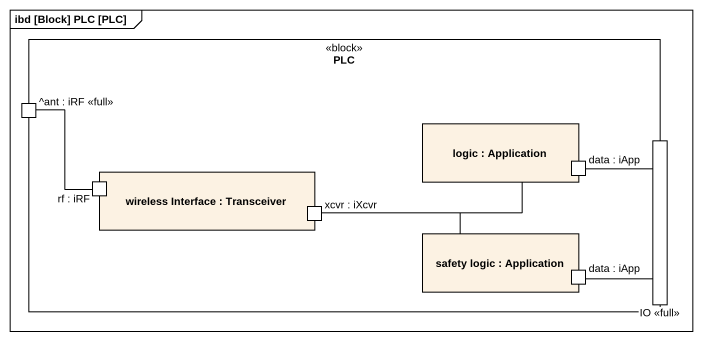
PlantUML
@startuml
mainframe ibd [Block] PLC [PLC]
rectangle PLC <<block>> {
  port "^ant : iRF <<full>>" as ant_iRF_full
  rectangle "logic : Application" as logic {
    port "data : iApp" as data_iApp
  }
  port "IO <<full>>" as IO_full
  rectangle "wireless Interface : Transceiver" as wireless_Interface {
    port "rf : iRF" as rf_iRF
    port "xcvr : iXcvr" as xcvr_iXcvr
  }
  rectangle "safety logic : Application" as safety_logic {
    port "data : iApp" as data_iApp_2
  }
}
rf_iRF -up- ant_iRF_full
data_iApp -- IO_full
xcvr_iXcvr -right- logic
xcvr_iXcvr -right- safety_logic
data_iApp_2 -up- IO_full
@enduml
